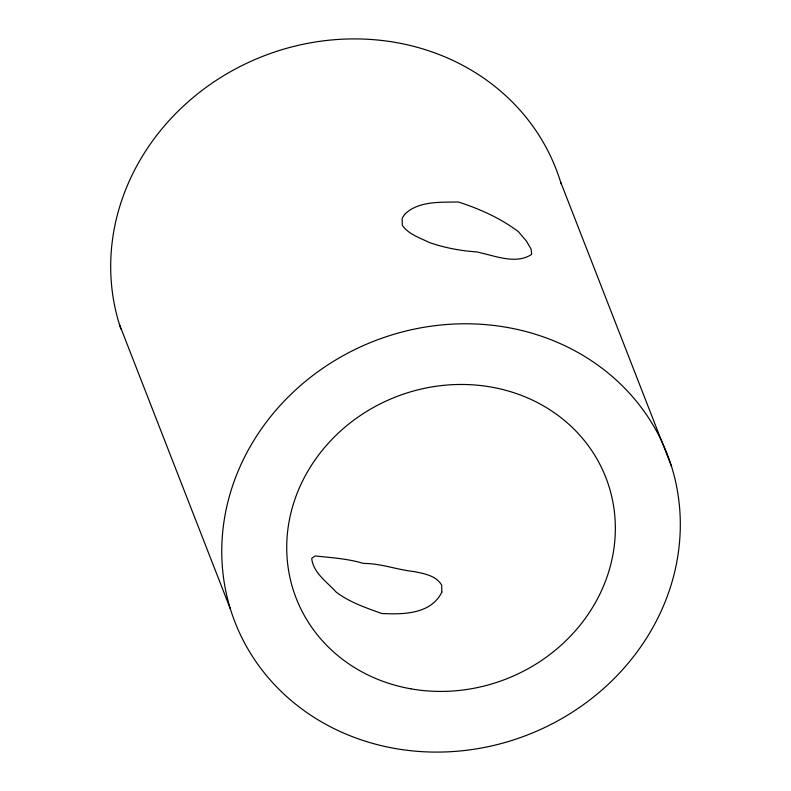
<?xml version="1.0" encoding="UTF-8"?>
<svg xmlns="http://www.w3.org/2000/svg" width="791" height="791" viewBox="0 0 791 791"><rect width="100%" height="100%" fill="white"/><g stroke="black" fill="none" stroke-linecap="round" stroke-linejoin="round"><path stroke-width="1.19" d="M560.503 181.712L671.579 466.591A231.882 211.335 -21.3 0 1 395.035 748.484A231.882 211.335 -21.3 0 1 286.49 398.743A231.882 211.335 -21.3 0 1 671.579 466.591M119.421 324.409L230.497 609.288M120.924 329.046A231.882 211.335 -21.3 0 1 276.029 51.553A231.882 211.335 -21.3 0 1 561.215 184.046M404.666 214.361L402.164 218.267L402.263 225.237C408.472 234.304 419.675 237.666 429.118 242.441C444.76 247.88 461.123 250.935 477.635 251.983L479.059 252.497C495.502 255.948 516.147 264.738 531.681 254.356L531.117 249.125L526.618 241.384L518.471 231.714C500.802 218.425 480.434 209.229 459.512 202.358L458.147 201.992C440.31 202.387 418.192 200.835 404.666 214.361M441.833 592.162C431.075 613.984 404.023 614.508 383.022 613.569L381.499 613.42C365.847 607.745 349.454 602.258 336.126 592.054C327.128 581.988 313.088 572.793 311.713 558.337L315.134 555.954C331.33 557.695 347.724 558.664 363.474 563.429C380.748 563.38 397.052 569.738 413.93 571.557C424.045 573.604 436.019 575.492 441.724 585.192L441.833 592.162M410.905 688.832A166.179 151.457 -21.3 0 0 609.09 486.811A166.179 151.457 -21.3 0 0 333.11 438.184A166.179 151.457 -21.3 0 0 410.905 688.832"/></g></svg>
